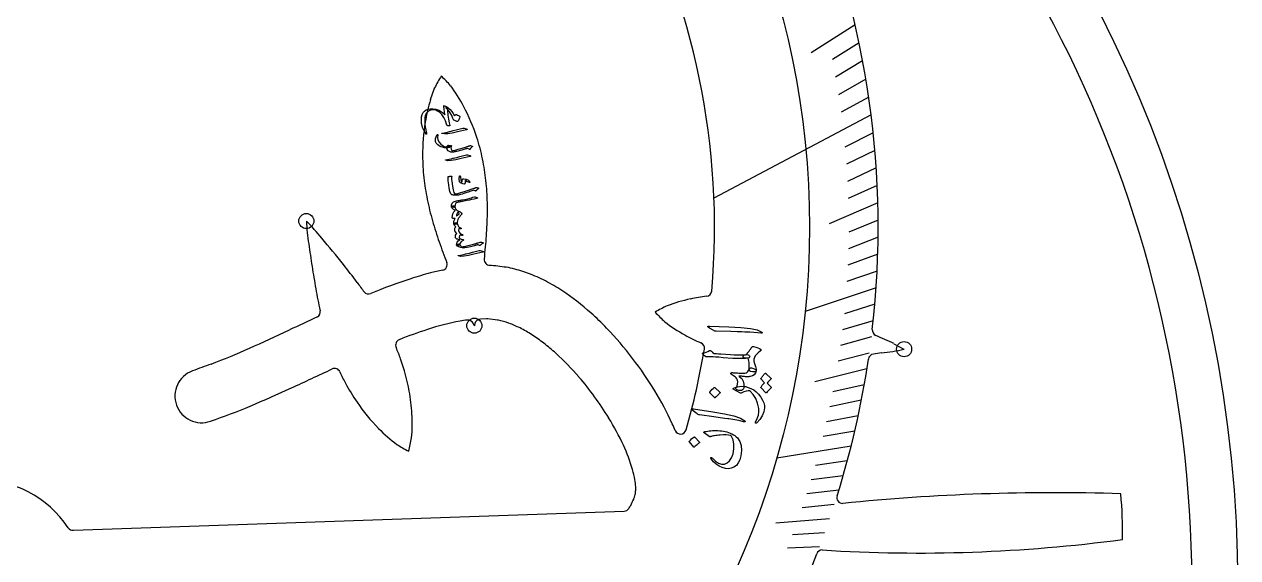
# Model space of a CAD drawing. Header units: millimetres. Extents: x -54 to 54, y -54 to 54.
# Drawn here: x 1.9 to 54, y 1.3 to 24.1 of the extents above; entities that cross this region are included whole.
import ezdxf

# ---------------------------------------------------------------- set-up
doc = ezdxf.new("R2010")
doc.units = ezdxf.units.MM
for name, color, linetype in [('CUT_INNER', 6, 'Continuous'), ('CUT_OUTER', 1, 'Continuous'), ('ENGRAVE', 7, 'Continuous'), ('ENGRAVE_FINE', 8, 'Continuous'), ('TEXT', 5, 'Continuous')]:
    doc.layers.add(name, color=color, linetype=linetype)

msp = doc.modelspace()

# ---------------------------------------------------------------- linework, layer by layer
at = {"layer": 'CUT_INNER'}
for points in [[(19.364, 20.91), (19.535, 21.397), (19.537, 21.402)], [(21.767, 11.5), (21.501, 11.494)], [(22.242, 11.449), (21.814, 11.498)], [(21.262, 11.297), (21.244, 11.214), (21.243, 11.209), (21.24, 11.213), (21.188, 11.314)], [(22.726, 11.316), (22.715, 11.32)], [(39.247, 10.437), (39.678, 10.206), (39.683, 10.203)], [(38.709, 10.038), (38.369, 9.994)], [(48.98, 4.002), (48.981, 3.998)], [(4.037, 2.433), (27.669, 3.259)]]:
    msp.add_lwpolyline(points, dxfattribs=at)
for centre, radius, start, end in [((0, 15.431), 31.549, 355.0236, 127.1695), ((0, 0), 52.036, 316.7585, 62.143), ((0.001, 15.431), 38.568, 353.4774, 51.4393), ((25.706, 18.325), 6.893, 148.6325, 153.4865), ((15.792, 17.605), 5.897, 41.25, 46.9241), ((14.859, 17.487), 6.698, 27.853, 36.7412), ((26.828, 18.654), 7.797, 163.182, 170.5704), ((13.408, 16.693), 8.352, 17.9861, 28.0222), ((27.471, 18.539), 8.451, 170.5172, 180.3007), ((13.047, 16.575), 8.732, 11.773, 17.9876), ((28.061, 18.54), 9.04, 180.2863, 186.2597), ((12.269, 16.417), 9.525, 6.101, 11.7516), ((29.218, 18.671), 10.205, 186.2801, 191.5587), ((10.635, 16.245), 11.168, 1.2559, 6.0839), ((31.414, 19.122), 12.446, 191.5718, 195.9238), ((7.595, 16.181), 14.209, 357.4229, 1.2475), ((22.238, 16.048), 8.211, 182.4606, 189.3477), ((8.264, 9.823), 8.232, 38.6234, 45.502), ((35.383, 20.256), 16.574, 195.9279, 199.227), ((1.889, 16.437), 19.92, 354.6676, 357.423), ((83.141, 24.488), 69.694, 188.06196, 188.86465), ((-32.807, -24.84), 61.974, 38.60866, 39.95893), ((42.39, 22.691), 23.992, 199.2072, 201.4443), ((4.209, 16.11), 17.581, 353.3272, 355.0266), ((21.919, 14.039), 0.25, 173.374, 267.3812), ((56.601, 20.311), 42.828, 188.8145, 190.1097), ((-9.243, -6.031), 31.823, 36.8781, 38.6199), ((21.415, 5.562), 8.17, 100.8385, 104.571), ((19.825, 13.83), 0.25, 282.4479, 20.9027), ((21.901, 12.957), 0.832, 84.5829, 89.5365), ((21.289, 4.992), 8.82, 80.7618, 85.5137), ((20.644, 4.773), 9.16, 72.3892, 76.9975), ((26.117, 20.016), 12.099, 215.0557, 217.4546), ((26.059, -9.871), 24.294, 108.0866, 112.41), ((23.993, -3.937), 18.013, 104.9057, 107.7004), ((22.887, 11.787), 1.796, 67.9147, 72.889), ((21.151, 7.026), 6.862, 62.7322, 69.4286), ((20.478, 5.774), 8.284, 56.9411, 62.5636), ((38.755, 17.123), 24.699, 190.0955, 192.3277), ((16.703, 12.82), 0.25, 220.3388, 292.0934), ((19.307, 4.053), 10.365, 47.9395, 56.7052), ((31.181, 12.716), 0.25, 276.9408, 354.9023), ((32.031, 6.728), 5.897, 115.2392, 120.9133), ((31.887, 5.798), 6.698, 101.8422, 110.7304), ((31.838, 6.459), 6.041, 95.9538, 102.6753), ((229.029, -452.35), 511.129, 114.81578, 114.96396), ((14.381, 11.799), 0.25, 300.159, 11.7739), ((21.507, 11.244), 0.25, 91.3248, 167.8066), ((21.77, 11.069), 0.432, 84.2673, 90.4952), ((17.785, 2.299), 12.687, 43.9637, 48.1428), ((34.073, 16.456), 6.893, 222.6218, 227.4757), ((-30.165, 104.059), 102.689, 293.99472, 295.04591), ((24.415, -5.144), 16.999, 107.7633, 112.0917), ((22.658, 0.631), 10.964, 100.6572, 108.2242), ((21.457, 6.413), 5.061, 95.9454, 99.409), ((20.966, 11.199), 0.25, 27.34, 97.5733), ((22.208, 11.164), 0.287, 76.9824, 83.3089), ((19.983, 2.384), 9.344, 73.0046, 75.8165), ((19.488, 3.155), 8.781, 64.9745, 68.3568), ((19.893, 4.741), 7.178, 57.8753, 62.552), ((16.186, 0.761), 14.906, 37.3514, 43.9496), ((33.497, 16.675), 6.69, 232.392, 241.2217), ((38.568, 11.022), 0.25, 173.4981, 245.8396), ((18.113, 10.374), 0.25, 111.2876, 204.0304), ((18.61, 3.057), 9.288, 52.7822, 56.6936), ((17.079, 1.387), 11.546, 48.4478, 51.7452), ((33.465, 16.458), 6.485, 240.5428, 247.3464), ((30.866, 10.245), 0.25, 350.332, 66.1842), ((22.704, -24.788), 38.917, 64.8435, 66.1086), ((-2.964, 42.89), 35.744, 291.1768, 294.0334), ((12.771, 7.978), 5.604, 18.7773, 24.1666), ((17.155, 1.645), 11.304, 40.6452, 47.8703), ((0.067, 15.416), 31.48, 344.0041, 350.4671), ((38.401, 9.746), 0.25, 97.3264, 173.9531), ((37.82, 18.222), 8.232, 276.1998, 283.0784), ((14.162, -3.322), 13.553, 108.1136, 111.73), ((15.247, 9.125), 0.25, 23.9419, 114.9269), ((9.985, 6.87), 8.6, 10.2781, 19.7913), ((15.564, 0.261), 15.703, 31.2822, 37.4259), ((0.029, 15.425), 38.54, 342.6164, 351.5654), ((9.538, 8.192), 1.145, 110.1177, 289.6935), ((-161.566, 388.716), 418.501, 294.71173, 294.97606), ((20.727, 11.526), 5.734, 203.6491, 209.0874), ((15.638, 0.312), 13.323, 31.4277, 40.7413), ((-10.625, 60.682), 57.406, 292.80538, 294.72827), ((23.413, 12.863), 8.732, 208.1858, 214.4004), ((10.346, 6.936), 8.234, 3.4324, 10.2768), ((17.309, 1.296), 13.675, 24.6732, 31.3727), ((23.099, 12.648), 8.352, 214.399, 224.4351), ((1.215, 32.471), 26.811, 288.9556, 292.8498), ((11.888, 7.004), 6.69, 354.8156, 3.6453), ((21.932, 11.476), 6.698, 224.2658, 233.154), ((17.259, 1.27), 11.44, 24.8515, 31.5702), ((22.773, 3.905), 7.622, 21.6219, 23.9968), ((11.764, 7.608), 6.893, 345.0454, 349.8993), ((30.088, 6.81), 0.25, 202.7933, 344.0039), ((21.07, 11.099), 5.897, 237.6628, 243.3369), ((20.916, 2.935), 7.422, 16.4688, 25.0549), ((21.759, 3.34), 6.5, 11.2573, 15.1489), ((0, 0), 4.59, 33.7003, 150.3644), ((24.559, 4.046), 3.62, 4.0486, 8.9412), ((24.321, 4.431), 3.854, 354.4569, 357.5363), ((27.885, 4.271), 0.287, 358.8238, 6.1408), ((23.037, 5.995), 5.512, 333.1029, 336.2134), ((27.816, 3.882), 0.287, 337.4466, 344.2894), ((24.505, 4.912), 3.754, 342.848, 346.2432), ((27.871, 4.08), 0.286, 347.6599, 355.7293), ((37.047, 3.836), 0.25, 162.6003, 272), ((46.134, -85.534), 89.581, 88.17879, 95.81618), ((34.365, 2.511), 14.691, 358.166, 5.8082), ((27.66, 3.508), 0.25, 272, 326.9279), ((26.565, 4.296), 1.598, 324.6902, 330.2154), ((4.028, 2.683), 0.25, 213.0469, 272), ((36.171, 1.34), 0.25, 92, 158.7305), ((40.319, 67.238), 65.779, 266.37769, 277.62696), ((0.008, 15.426), 38.56, 315.8656, 338.7194)]:
    msp.add_arc(centre, radius, start, end, dxfattribs=at)
at = {"layer": 'CUT_OUTER'}
msp.add_circle((0, 0), 54, dxfattribs=at)
at = {"layer": 'ENGRAVE'}
for points in [[(38.267, 20.248), (31.524, 16.68)], [(38.482, 12.836), (35.437, 11.821)], [(37.41, 6.045), (34.217, 5.529)]]:
    msp.add_lwpolyline(points, dxfattribs=at)
for centre, radius in [((0, 15.431), 35.621), ((14.034, 15.696), 0.324), ((21.243, 11.208), 0.324), ((39.684, 10.203), 0.324)]:
    msp.add_circle(centre, radius, dxfattribs=at)
at = {"layer": 'ENGRAVE_FINE'}
for points in [[(37.579, 24.115), (35.689, 22.903)], [(37.75, 23.336), (36.605, 22.628)], [(37.905, 22.56), (36.746, 21.87)], [(38.042, 21.786), (36.87, 21.115)], [(38.163, 21.015), (36.978, 20.363)], [(38.355, 19.485), (37.147, 18.871)], [(38.428, 18.726), (37.208, 18.131)], [(38.485, 17.971), (37.254, 17.396)], [(38.528, 17.222), (37.285, 16.666)], [(38.555, 16.477), (36.463, 15.583)], [(38.568, 15.737), (37.305, 15.222)], [(38.567, 15.003), (37.294, 14.508)], [(38.552, 14.275), (37.27, 13.8)], [(38.523, 13.553), (37.233, 13.098)], [(38.427, 12.127), (37.12, 11.714)], [(38.36, 11.423), (37.045, 11.031)], [(38.281, 10.726), (36.959, 10.356)], [(38.19, 10.036), (36.861, 9.687)], [(38.087, 9.353), (35.856, 8.805)], [(37.973, 8.677), (36.631, 8.37)], [(37.848, 8.008), (36.501, 7.723)], [(37.712, 7.346), (36.36, 7.083)], [(37.566, 6.692), (36.209, 6.45)], [(37.244, 5.406), (35.877, 5.208)], [(37.068, 4.774), (35.698, 4.598)], [(36.883, 4.15), (35.51, 3.996)], [(36.688, 3.534), (35.313, 3.401)], [(36.486, 2.925), (34.184, 2.741)], [(36.274, 2.325), (34.894, 2.236)], [(36.054, 1.732), (34.673, 1.665)]]:
    msp.add_lwpolyline(points, dxfattribs=at)
at = {"layer": 'TEXT'}
for points in [[(20.092, 20.436), (20.111, 20.233), (20.134, 20.058), (20.159, 19.911), (20.187, 19.792), (20.188, 19.789), (20.188, 19.785), (20.187, 19.783), (20.186, 19.78), (20.184, 19.778), (20.181, 19.777), (20.178, 19.776), (20.174, 19.776), (20.16, 19.777), (20.146, 19.779), (20.134, 19.78), (20.122, 19.781), (20.113, 19.783), (20.104, 19.784), (20.096, 19.786), (20.09, 19.788), (20.079, 19.791), (20.071, 19.796), (20.066, 19.802), (20.062, 19.81), (20.005, 19.987), (19.932, 20.139), (19.844, 20.265), (19.74, 20.364), (19.668, 20.412), (19.595, 20.444), (19.52, 20.459), (19.443, 20.459), (19.326, 20.434), (19.235, 20.383), (19.169, 20.305), (19.129, 20.203), (19.119, 20.151), (19.113, 20.094), (19.111, 20.033), (19.112, 19.967), (19.116, 19.897), (19.123, 19.823), (19.134, 19.744), (19.148, 19.661), (19.154, 19.631), (19.159, 19.602), (19.165, 19.574), (19.171, 19.546), (19.177, 19.518), (19.183, 19.492), (19.19, 19.467), (19.196, 19.442), (19.198, 19.435), (19.196, 19.429), (19.192, 19.425), (19.186, 19.423), (19.178, 19.423), (19.172, 19.424), (19.167, 19.426), (19.164, 19.43), (19.139, 19.472), (19.117, 19.512), (19.096, 19.55), (19.078, 19.585), (19.061, 19.619), (19.047, 19.65), (19.034, 19.679), (19.023, 19.705), (19.015, 19.73), (19.006, 19.755), (18.999, 19.778), (18.993, 19.801), (18.987, 19.824), (18.982, 19.846), (18.979, 19.868), (18.976, 19.89), (18.968, 20.039), (18.977, 20.165), (19.002, 20.268), (19.044, 20.349), (19.101, 20.411), (19.171, 20.459), (19.255, 20.492), (19.351, 20.51), (19.474, 20.51), (19.596, 20.489), (19.717, 20.445), (19.837, 20.38), (19.875, 20.353), (19.911, 20.322), (19.947, 20.287), (19.982, 20.247), (19.934, 20.629), (19.937, 20.639), (19.944, 20.644), (19.954, 20.643), (19.968, 20.638), (19.99, 20.628), (20.009, 20.619), (20.026, 20.61), (20.041, 20.603), (20.053, 20.596), (20.063, 20.591), (20.071, 20.586), (20.077, 20.582), (20.079, 20.572), (20.082, 20.544), (20.087, 20.499), (20.092, 20.436)], [(20.324, 20.088), (20.27, 20.221), (20.207, 20.337), (20.136, 20.435), (20.057, 20.515), (20.045, 20.528), (20.037, 20.54), (20.035, 20.551), (20.036, 20.562), (20.049, 20.577), (20.071, 20.578), (20.1, 20.565), (20.137, 20.539), (20.207, 20.474), (20.273, 20.398), (20.333, 20.311), (20.39, 20.211), (20.43, 20.247), (20.44, 20.254), (20.451, 20.258), (20.462, 20.259), (20.473, 20.258), (20.518, 20.242), (20.556, 20.227), (20.586, 20.213), (20.608, 20.2), (20.619, 20.191), (20.625, 20.182), (20.627, 20.172), (20.624, 20.162), (20.6, 20.102), (20.577, 20.052), (20.555, 20.01), (20.533, 19.978), (20.526, 19.971), (20.516, 19.967), (20.503, 19.966), (20.488, 19.967), (20.464, 19.974), (20.433, 19.987), (20.398, 20.005), (20.356, 20.029), (20.35, 20.035), (20.342, 20.047), (20.334, 20.065), (20.324, 20.088)], [(20.26, 18.906), (20.243, 18.891), (20.222, 18.878), (20.197, 18.866), (20.169, 18.855), (20.138, 18.847), (20.107, 18.84), (20.075, 18.835), (20.042, 18.832), (20.008, 18.832), (19.968, 18.837), (19.922, 18.845), (19.871, 18.858), (19.8, 18.882), (19.736, 18.916), (19.68, 18.958), (19.631, 19.01), (19.61, 19.04), (19.593, 19.071), (19.58, 19.104), (19.57, 19.139), (19.57, 19.183), (19.581, 19.241), (19.606, 19.314), (19.643, 19.401), (19.647, 19.406), (19.651, 19.41), (19.656, 19.412), (19.661, 19.413), (19.666, 19.411), (19.669, 19.408), (19.67, 19.402), (19.67, 19.395), (19.661, 19.282), (19.681, 19.178), (19.729, 19.083), (19.806, 18.995), (19.852, 18.957), (19.902, 18.925), (19.953, 18.898), (20.008, 18.878), (20.017, 18.875), (20.027, 18.875), (20.037, 18.877), (20.048, 18.88), (20.062, 18.887), (20.078, 18.901), (20.096, 18.92), (20.116, 18.947), (20.12, 18.949), (20.124, 18.951), (20.13, 18.952), (20.137, 18.951), (20.254, 18.928), (20.258, 18.927), (20.261, 18.925), (20.263, 18.922), (20.264, 18.92), (20.265, 18.916), (20.264, 18.912), (20.262, 18.909), (20.26, 18.906)], [(20.898, 19.649), (20.929, 19.638), (20.941, 19.627), (20.933, 19.617), (20.907, 19.607), (20.525, 19.52), (20.291, 19.466), (20.102, 19.436), (19.958, 19.429), (19.86, 19.445), (19.852, 19.45), (19.847, 19.454), (19.846, 19.458), (19.849, 19.462), (19.853, 19.465), (19.859, 19.468), (19.866, 19.47), (19.875, 19.471), (19.943, 19.481), (20.015, 19.493), (20.091, 19.51), (20.17, 19.53), (20.191, 19.535), (20.247, 19.549), (20.339, 19.572), (20.466, 19.603), (20.747, 19.676), (20.762, 19.679), (20.776, 19.68), (20.789, 19.679), (20.801, 19.677)], [(21.163, 18.899), (21.163, 18.895), (21.161, 18.892), (21.157, 18.888), (21.152, 18.885), (21.144, 18.88), (21.134, 18.872), (21.122, 18.859), (21.108, 18.844), (21.1, 18.835), (21.093, 18.826), (21.086, 18.818), (21.079, 18.81), (21.073, 18.802), (21.067, 18.794), (21.062, 18.786), (21.057, 18.778), (21.05, 18.77), (21.04, 18.767), (21.028, 18.768), (21.013, 18.773), (20.946, 18.806), (20.925, 18.801), (20.899, 18.795), (20.869, 18.786), (20.834, 18.776), (20.795, 18.765), (20.75, 18.752), (20.7, 18.738), (20.645, 18.723), (20.591, 18.708), (20.541, 18.694), (20.495, 18.683), (20.453, 18.673), (20.415, 18.666), (20.382, 18.66), (20.352, 18.656), (20.327, 18.653), (20.24, 18.656), (20.17, 18.675), (20.117, 18.712), (20.081, 18.767), (20.077, 18.776), (20.073, 18.784), (20.07, 18.793), (20.068, 18.801), (20.067, 18.809), (20.065, 18.817), (20.064, 18.825), (20.064, 18.832), (20.068, 18.854), (20.081, 18.873), (20.104, 18.891), (20.136, 18.907), (20.171, 18.92), (20.202, 18.928), (20.229, 18.931), (20.253, 18.929), (20.258, 18.928), (20.261, 18.926), (20.263, 18.924), (20.264, 18.921), (20.264, 18.917), (20.264, 18.914), (20.262, 18.911), (20.259, 18.908), (20.248, 18.886), (20.242, 18.861), (20.24, 18.834), (20.243, 18.804), (20.25, 18.774), (20.26, 18.748), (20.273, 18.725), (20.288, 18.706), (20.335, 18.714), (20.423, 18.736), (20.551, 18.773), (20.719, 18.823), (20.905, 18.88), (20.93, 18.887), (20.954, 18.895), (20.976, 18.903), (20.996, 18.911), (21.006, 18.915), (21.016, 18.919), (21.024, 18.922), (21.032, 18.924), (21.039, 18.927), (21.044, 18.928), (21.049, 18.93), (21.053, 18.931), (21.061, 18.933), (21.069, 18.934), (21.075, 18.934), (21.082, 18.932), (21.154, 18.909), (21.157, 18.907), (21.16, 18.905), (21.162, 18.902), (21.163, 18.899)], [(21.05, 18.505), (21.081, 18.494), (21.093, 18.483), (21.086, 18.473), (21.059, 18.463), (20.677, 18.376), (20.443, 18.322), (20.254, 18.292), (20.11, 18.285), (20.012, 18.302), (20.004, 18.306), (19.999, 18.31), (19.998, 18.314), (20.001, 18.318), (20.005, 18.321), (20.011, 18.324), (20.018, 18.326), (20.027, 18.328), (20.095, 18.337), (20.167, 18.349), (20.243, 18.366), (20.322, 18.386), (20.343, 18.391), (20.399, 18.405), (20.491, 18.428), (20.618, 18.459), (20.899, 18.532), (20.914, 18.535), (20.928, 18.536), (20.941, 18.535), (20.953, 18.533)], [(21.418, 17.09), (21.402, 17.079), (21.387, 17.067), (21.374, 17.056), (21.361, 17.044), (21.349, 17.032), (21.338, 17.019), (21.328, 17.006), (21.319, 16.992), (21.313, 16.986), (21.306, 16.984), (21.298, 16.984), (21.289, 16.988), (21.238, 17.01), (21.232, 17.012), (21.227, 17.013), (21.224, 17.014), (21.221, 17.014), (21.096, 16.971), (20.984, 16.933), (20.883, 16.9), (20.794, 16.872), (20.717, 16.849), (20.652, 16.832), (20.6, 16.819), (20.559, 16.812), (20.482, 16.802), (20.457, 16.8), (20.432, 16.799), (20.407, 16.8), (20.381, 16.801), (20.356, 16.804), (20.33, 16.808), (20.303, 16.814), (20.277, 16.821), (20.233, 16.864), (20.194, 16.965), (20.159, 17.125), (20.129, 17.344), (20.122, 17.413), (20.117, 17.477), (20.115, 17.536), (20.115, 17.59), (20.117, 17.595), (20.119, 17.599), (20.123, 17.601), (20.128, 17.602), (20.152, 17.607), (20.174, 17.611), (20.194, 17.615), (20.211, 17.618), (20.227, 17.62), (20.241, 17.622), (20.253, 17.623), (20.263, 17.624), (20.269, 17.624), (20.273, 17.622), (20.274, 17.619), (20.273, 17.614), (20.266, 17.575), (20.265, 17.527), (20.267, 17.468), (20.274, 17.399), (20.301, 17.193), (20.332, 17.034), (20.367, 16.92), (20.406, 16.853), (20.454, 16.859), (20.54, 16.881), (20.664, 16.917), (20.826, 16.968), (20.988, 17.02), (21.11, 17.061), (21.193, 17.089), (21.236, 17.104), (21.248, 17.109), (21.259, 17.113), (21.269, 17.117), (21.279, 17.121), (21.288, 17.125), (21.295, 17.128), (21.302, 17.131), (21.308, 17.133), (21.321, 17.138), (21.333, 17.14), (21.345, 17.139), (21.357, 17.137), (21.421, 17.114), (21.425, 17.113), (21.429, 17.11), (21.43, 17.108), (21.43, 17.105), (21.429, 17.101), (21.426, 17.097), (21.423, 17.093), (21.418, 17.09)], [(21.048, 17.363), (21.048, 17.36), (21.047, 17.358), (21.045, 17.355), (21.043, 17.353), (21.04, 17.352), (21.038, 17.352), (21.035, 17.352), (21.032, 17.352), (20.944, 17.374), (20.934, 17.377), (20.927, 17.38), (20.922, 17.384), (20.919, 17.388), (20.911, 17.407), (20.901, 17.423), (20.89, 17.436), (20.878, 17.445), (20.872, 17.447), (20.866, 17.443), (20.861, 17.434), (20.855, 17.42), (20.854, 17.411), (20.852, 17.401), (20.851, 17.391), (20.849, 17.381), (20.849, 17.371), (20.848, 17.36), (20.847, 17.349), (20.847, 17.337), (20.836, 17.295), (20.803, 17.277), (20.75, 17.285), (20.675, 17.317), (20.652, 17.332), (20.634, 17.346), (20.62, 17.361), (20.611, 17.376), (20.605, 17.393), (20.6, 17.417), (20.597, 17.448), (20.595, 17.486), (20.594, 17.506), (20.594, 17.524), (20.595, 17.542), (20.596, 17.559), (20.598, 17.575), (20.6, 17.589), (20.602, 17.603), (20.605, 17.616), (20.608, 17.624), (20.612, 17.63), (20.617, 17.634), (20.623, 17.636), (20.629, 17.636), (20.634, 17.634), (20.637, 17.629), (20.639, 17.622), (20.644, 17.601), (20.648, 17.576), (20.653, 17.548), (20.658, 17.517), (20.667, 17.46), (20.677, 17.415), (20.686, 17.384), (20.696, 17.365), (20.698, 17.363), (20.701, 17.362), (20.704, 17.362), (20.707, 17.363), (20.709, 17.365), (20.711, 17.368), (20.712, 17.372), (20.713, 17.377), (20.718, 17.424), (20.721, 17.444), (20.726, 17.461), (20.733, 17.476), (20.742, 17.488), (20.753, 17.499), (20.765, 17.506), (20.777, 17.509), (20.791, 17.509), (20.884, 17.492), (20.957, 17.462), (21.012, 17.419), (21.048, 17.363)], [(21.371, 16.695), (21.376, 16.693), (21.38, 16.69), (21.382, 16.688), (21.382, 16.685), (21.38, 16.681), (21.375, 16.677), (21.365, 16.673), (21.35, 16.668), (21.234, 16.64), (21.127, 16.615), (21.028, 16.593), (20.937, 16.575), (20.86, 16.561), (20.79, 16.548), (20.729, 16.537), (20.676, 16.526), (20.63, 16.518), (20.593, 16.511), (20.564, 16.506), (20.543, 16.502), (20.48, 16.479), (20.437, 16.442), (20.413, 16.39), (20.409, 16.323), (20.407, 16.305), (20.397, 16.292), (20.38, 16.284), (20.357, 16.283), (20.318, 16.285), (20.291, 16.289), (20.273, 16.296), (20.267, 16.304), (20.267, 16.397), (20.294, 16.469), (20.348, 16.52), (20.43, 16.551), (20.47, 16.559), (20.51, 16.567), (20.55, 16.575), (20.59, 16.583), (20.631, 16.59), (20.671, 16.597), (20.712, 16.604), (20.753, 16.611), (20.83, 16.625), (20.9, 16.638), (20.962, 16.652), (21.016, 16.666), (21.068, 16.68), (21.122, 16.697), (21.181, 16.715), (21.242, 16.734), (21.253, 16.737), (21.264, 16.738), (21.273, 16.738), (21.282, 16.735)], [(20.708, 16.005), (20.71, 16.001), (20.711, 15.997), (20.71, 15.993), (20.707, 15.99), (20.669, 15.954), (20.633, 15.913), (20.599, 15.868), (20.566, 15.818), (20.538, 15.763), (20.519, 15.708), (20.508, 15.65), (20.506, 15.591), (20.505, 15.578), (20.498, 15.567), (20.487, 15.56), (20.471, 15.556), (20.426, 15.552), (20.393, 15.553), (20.372, 15.56), (20.364, 15.572), (20.362, 15.627), (20.369, 15.684), (20.387, 15.744), (20.413, 15.805), (20.374, 15.804), (20.343, 15.805), (20.323, 15.807), (20.312, 15.811), (20.305, 15.817), (20.3, 15.823), (20.297, 15.831), (20.295, 15.839), (20.299, 15.927), (20.32, 16.008), (20.357, 16.084), (20.412, 16.155), (20.414, 16.158), (20.414, 16.161), (20.412, 16.163), (20.409, 16.166), (20.352, 16.198), (20.309, 16.232), (20.281, 16.267), (20.267, 16.304), (20.267, 16.313), (20.271, 16.32), (20.278, 16.326), (20.289, 16.331), (20.321, 16.343), (20.349, 16.349), (20.372, 16.349), (20.39, 16.343), (20.398, 16.339), (20.403, 16.334), (20.407, 16.329), (20.409, 16.323), (20.424, 16.257), (20.446, 16.207), (20.474, 16.172), (20.509, 16.152), (20.577, 16.124), (20.633, 16.09), (20.677, 16.05), (20.708, 16.005)], [(20.646, 15.406), (20.656, 15.402), (20.663, 15.398), (20.669, 15.393), (20.673, 15.387), (20.675, 15.381), (20.675, 15.375), (20.673, 15.369), (20.668, 15.364), (20.662, 15.359), (20.653, 15.357), (20.643, 15.358), (20.632, 15.361), (20.625, 15.363), (20.619, 15.365), (20.613, 15.367), (20.606, 15.369), (20.6, 15.371), (20.593, 15.374), (20.586, 15.376), (20.579, 15.379), (20.569, 15.288), (20.588, 15.216), (20.637, 15.162), (20.717, 15.126), (20.727, 15.123), (20.734, 15.118), (20.74, 15.114), (20.744, 15.109), (20.746, 15.103), (20.746, 15.097), (20.744, 15.091), (20.74, 15.086), (20.735, 15.082), (20.728, 15.079), (20.719, 15.079), (20.709, 15.08), (20.684, 15.085), (20.664, 15.088), (20.648, 15.088), (20.636, 15.087), (20.619, 15.079), (20.607, 15.066), (20.599, 15.046), (20.595, 15.022), (20.595, 14.995), (20.6, 14.973), (20.608, 14.956), (20.621, 14.942), (20.641, 14.931), (20.67, 14.922), (20.709, 14.914), (20.756, 14.908), (20.762, 14.907), (20.766, 14.904), (20.769, 14.899), (20.771, 14.891), (20.771, 14.883), (20.77, 14.876), (20.767, 14.871), (20.761, 14.867), (20.701, 14.828), (20.658, 14.786), (20.633, 14.742), (20.625, 14.695), (20.623, 14.685), (20.615, 14.676), (20.602, 14.669), (20.585, 14.662), (20.566, 14.657), (20.548, 14.654), (20.532, 14.653), (20.517, 14.655), (20.503, 14.658), (20.493, 14.663), (20.486, 14.669), (20.483, 14.676), (20.485, 14.738), (20.508, 14.793), (20.551, 14.843), (20.614, 14.886), (20.618, 14.888), (20.619, 14.89), (20.617, 14.892), (20.613, 14.894), (20.567, 14.903), (20.528, 14.912), (20.497, 14.921), (20.475, 14.93), (20.459, 14.942), (20.446, 14.955), (20.436, 14.97), (20.431, 14.987), (20.427, 15.04), (20.436, 15.088), (20.458, 15.13), (20.492, 15.167), (20.456, 15.195), (20.428, 15.228), (20.41, 15.266), (20.399, 15.309), (20.398, 15.351), (20.404, 15.389), (20.419, 15.422), (20.443, 15.451), (20.412, 15.479), (20.388, 15.508), (20.372, 15.54), (20.364, 15.574), (20.369, 15.588), (20.387, 15.601), (20.419, 15.613), (20.465, 15.624), (20.479, 15.624), (20.491, 15.619), (20.5, 15.609), (20.506, 15.593), (20.527, 15.523), (20.557, 15.469), (20.597, 15.43), (20.646, 15.406)], [(20.59, 15.996), (20.592, 15.998), (20.593, 16), (20.593, 16.004), (20.592, 16.007), (20.583, 16.028), (20.571, 16.046), (20.558, 16.06), (20.544, 16.07), (20.538, 16.072), (20.533, 16.072), (20.529, 16.07), (20.527, 16.066), (20.517, 16.05), (20.508, 16.033), (20.5, 16.016), (20.493, 15.998), (20.487, 15.98), (20.481, 15.96), (20.476, 15.941), (20.472, 15.921), (20.471, 15.915), (20.472, 15.912), (20.472, 15.909), (20.474, 15.907), (20.476, 15.907), (20.478, 15.908), (20.48, 15.909), (20.483, 15.912), (20.493, 15.922), (20.505, 15.932), (20.517, 15.942), (20.53, 15.952), (20.544, 15.963), (20.558, 15.974), (20.574, 15.985), (20.59, 15.996)], [(21.528, 14.791), (21.555, 14.784), (21.576, 14.778), (21.592, 14.774), (21.603, 14.772), (21.609, 14.77), (21.614, 14.767), (21.617, 14.763), (21.619, 14.758), (21.619, 14.752), (21.616, 14.747), (21.612, 14.742), (21.605, 14.739), (21.573, 14.721), (21.545, 14.701), (21.52, 14.679), (21.499, 14.655), (21.492, 14.649), (21.484, 14.646), (21.474, 14.647), (21.463, 14.652), (21.409, 14.68), (21.388, 14.675), (21.366, 14.67), (21.346, 14.665), (21.325, 14.66), (21.305, 14.655), (21.286, 14.649), (21.267, 14.645), (21.248, 14.64), (21.073, 14.594), (20.937, 14.563), (20.838, 14.544), (20.776, 14.54), (20.661, 14.555), (20.574, 14.583), (20.515, 14.624), (20.483, 14.678), (20.483, 14.679), (20.483, 14.681), (20.483, 14.682), (20.482, 14.684), (20.49, 14.695), (20.509, 14.703), (20.541, 14.71), (20.584, 14.715), (20.6, 14.716), (20.613, 14.713), (20.621, 14.707), (20.625, 14.697), (20.638, 14.658), (20.657, 14.626), (20.682, 14.602), (20.712, 14.586), (20.745, 14.592), (20.782, 14.599), (20.824, 14.608), (20.87, 14.619), (20.92, 14.632), (20.974, 14.645), (21.033, 14.661), (21.095, 14.677), (21.156, 14.693), (21.211, 14.707), (21.26, 14.72), (21.303, 14.732), (21.339, 14.742), (21.369, 14.75), (21.393, 14.757), (21.411, 14.761), (21.499, 14.789), (21.508, 14.79), (21.516, 14.791), (21.522, 14.791), (21.528, 14.791)], [(21.596, 14.402), (21.627, 14.39), (21.639, 14.38), (21.631, 14.369), (21.604, 14.36), (21.223, 14.272), (20.988, 14.219), (20.799, 14.189), (20.656, 14.182), (20.558, 14.198), (20.55, 14.202), (20.545, 14.206), (20.544, 14.21), (20.546, 14.214), (20.551, 14.217), (20.556, 14.22), (20.564, 14.222), (20.572, 14.224), (20.641, 14.233), (20.713, 14.246), (20.788, 14.262), (20.868, 14.283), (20.889, 14.287), (20.945, 14.301), (21.037, 14.324), (21.163, 14.355), (21.444, 14.428), (21.459, 14.431), (21.474, 14.432), (21.487, 14.431), (21.499, 14.429)], [(31.328, 11.103), (31.27, 11.142), (31.251, 11.17), (31.272, 11.186), (31.333, 11.191), (32.167, 11.154), (32.68, 11.133), (33.086, 11.09), (33.385, 11.024), (33.578, 10.935), (33.592, 10.922), (33.6, 10.911), (33.6, 10.902), (33.593, 10.895), (33.582, 10.89), (33.569, 10.888), (33.552, 10.887), (33.534, 10.889), (33.388, 10.909), (33.232, 10.923), (33.067, 10.932), (32.892, 10.935), (32.846, 10.937), (32.723, 10.94), (32.522, 10.946), (32.243, 10.953), (31.624, 10.967), (31.591, 10.97), (31.562, 10.976), (31.535, 10.984), (31.512, 10.996)], [(31.824, 10), (32.038, 9.985), (32.229, 9.972), (32.396, 9.963), (32.54, 9.956), (32.66, 9.953), (32.755, 9.952), (32.827, 9.954), (32.874, 9.959), (32.936, 9.967), (32.985, 9.963), (33.022, 9.946), (33.047, 9.916), (33.057, 9.883), (33.053, 9.855), (33.033, 9.833), (32.999, 9.817), (32.875, 9.799), (32.653, 9.796), (32.334, 9.808), (31.916, 9.836), (31.737, 9.852), (31.594, 9.864), (31.487, 9.871), (31.416, 9.875), (31.256, 9.867), (31.228, 9.867), (31.203, 9.87), (31.181, 9.877), (31.163, 9.887), (31.12, 9.922), (31.086, 9.95), (31.062, 9.97), (31.049, 9.982), (31.029, 10.005), (31.024, 10.022), (31.032, 10.034), (31.055, 10.04), (31.118, 10.047), (31.186, 10.066), (31.258, 10.096), (31.334, 10.139), (31.349, 10.147), (31.363, 10.149), (31.377, 10.146), (31.389, 10.137), (31.403, 10.123), (31.417, 10.11), (31.429, 10.098), (31.441, 10.087), (31.451, 10.076), (31.461, 10.066), (31.47, 10.057), (31.477, 10.049), (31.491, 10.037), (31.505, 10.028), (31.519, 10.022), (31.534, 10.02), (31.568, 10.018), (31.627, 10.014), (31.713, 10.008), (31.824, 10)], [(32.779, 9.864), (32.783, 9.904), (32.798, 9.934), (32.825, 9.952), (32.864, 9.96), (32.884, 9.964), (32.904, 9.974), (32.924, 9.99), (32.945, 10.013), (32.957, 10.027), (32.97, 10.043), (32.984, 10.061), (32.999, 10.08), (33.016, 10.101), (33.033, 10.123), (33.05, 10.147), (33.068, 10.173), (33.101, 10.221), (33.128, 10.258), (33.151, 10.286), (33.167, 10.303), (33.181, 10.314), (33.195, 10.32), (33.208, 10.322), (33.221, 10.319), (33.319, 10.289), (33.403, 10.26), (33.472, 10.232), (33.527, 10.205), (33.533, 10.199), (33.537, 10.191), (33.539, 10.181), (33.538, 10.168), (33.535, 10.152), (33.531, 10.14), (33.526, 10.131), (33.521, 10.125), (33.428, 10.051), (33.354, 9.98), (33.297, 9.912), (33.259, 9.846), (33.241, 9.776), (33.242, 9.688), (33.263, 9.583), (33.302, 9.46), (33.321, 9.401), (33.334, 9.35), (33.339, 9.308), (33.337, 9.275), (33.332, 9.259), (33.321, 9.248), (33.306, 9.24), (33.285, 9.235), (33.171, 9.228), (33.092, 9.241), (33.047, 9.275), (33.037, 9.33), (33.04, 9.386), (33.042, 9.443), (33.041, 9.503), (33.037, 9.563), (33.031, 9.626), (33.023, 9.69), (33.011, 9.755), (32.996, 9.821), (32.902, 9.816), (32.835, 9.822), (32.794, 9.838), (32.779, 9.864)], [(32.249, 9.169), (32.258, 9.182), (32.27, 9.191), (32.288, 9.195), (32.309, 9.195), (32.324, 9.194), (32.345, 9.193), (32.371, 9.191), (32.403, 9.188), (32.441, 9.186), (32.484, 9.183), (32.532, 9.18), (32.586, 9.176), (32.688, 9.17), (32.775, 9.171), (32.846, 9.178), (32.9, 9.192), (32.945, 9.213), (32.982, 9.243), (33.013, 9.283), (33.037, 9.33), (33.061, 9.374), (33.092, 9.399), (33.132, 9.405), (33.179, 9.391), (33.251, 9.357), (33.302, 9.327), (33.331, 9.3), (33.338, 9.278), (33.307, 9.181), (33.254, 9.107), (33.179, 9.056), (33.083, 9.028), (33.054, 9.025), (33.023, 9.022), (32.99, 9.021), (32.955, 9.019), (32.919, 9.019), (32.88, 9.021), (32.839, 9.023), (32.796, 9.028), (32.754, 9.033), (32.717, 9.037), (32.685, 9.04), (32.657, 9.043), (32.634, 9.045), (32.617, 9.047), (32.605, 9.048), (32.599, 9.049), (32.596, 9.049), (32.594, 9.049), (32.594, 9.048), (32.594, 9.046), (32.595, 9.044), (32.597, 9.041), (32.601, 9.038), (32.607, 9.034), (32.714, 8.943), (32.782, 8.833), (32.813, 8.705), (32.805, 8.559), (32.785, 8.5), (32.752, 8.458), (32.704, 8.434), (32.641, 8.426), (32.587, 8.431), (32.543, 8.442), (32.508, 8.458), (32.483, 8.481), (32.467, 8.505), (32.461, 8.527), (32.464, 8.547), (32.477, 8.565), (32.492, 8.58), (32.503, 8.593), (32.511, 8.605), (32.515, 8.616), (32.538, 8.711), (32.545, 8.796), (32.536, 8.869), (32.51, 8.932), (32.481, 8.971), (32.432, 9.015), (32.361, 9.065), (32.27, 9.12), (32.256, 9.13), (32.248, 9.141), (32.245, 9.154), (32.249, 9.169)], [(33.543, 8.918), (33.539, 8.923), (33.538, 8.929), (33.539, 8.937), (33.541, 8.946), (33.56, 8.977), (33.58, 9.008), (33.601, 9.036), (33.623, 9.064), (33.646, 9.09), (33.67, 9.116), (33.697, 9.14), (33.724, 9.164), (33.732, 9.168), (33.74, 9.169), (33.748, 9.167), (33.755, 9.162), (33.977, 8.948), (33.98, 8.943), (33.979, 8.936), (33.974, 8.928), (33.965, 8.918), (33.957, 8.912), (33.946, 8.901), (33.932, 8.886), (33.915, 8.867), (33.894, 8.843), (33.87, 8.814), (33.842, 8.781), (33.81, 8.744), (33.98, 8.573), (33.985, 8.566), (33.985, 8.558), (33.98, 8.549), (33.97, 8.539), (33.961, 8.531), (33.948, 8.517), (33.93, 8.499), (33.908, 8.476), (33.882, 8.447), (33.85, 8.413), (33.814, 8.373), (33.773, 8.327), (33.767, 8.323), (33.762, 8.322), (33.757, 8.323), (33.753, 8.328), (33.545, 8.547), (33.541, 8.552), (33.54, 8.558), (33.541, 8.566), (33.544, 8.575), (33.559, 8.602), (33.575, 8.628), (33.592, 8.653), (33.611, 8.676), (33.631, 8.698), (33.651, 8.72), (33.673, 8.74), (33.695, 8.759)], [(31.351, 8.334), (31.348, 8.338), (31.347, 8.345), (31.348, 8.352), (31.351, 8.361), (31.391, 8.417), (31.436, 8.469), (31.485, 8.515), (31.54, 8.558), (31.548, 8.561), (31.555, 8.562), (31.562, 8.56), (31.568, 8.555), (31.786, 8.348), (31.791, 8.341), (31.791, 8.333), (31.786, 8.325), (31.776, 8.316), (31.767, 8.308), (31.754, 8.296), (31.736, 8.279), (31.714, 8.258), (31.687, 8.232), (31.656, 8.201), (31.619, 8.164), (31.578, 8.123), (31.572, 8.117), (31.566, 8.115), (31.561, 8.116), (31.557, 8.121)], [(33.365, 7.042), (33.356, 7.033), (33.346, 7.027), (33.337, 7.023), (33.329, 7.022), (33.322, 7.023), (33.316, 7.027), (33.31, 7.032), (33.305, 7.039), (33.303, 7.046), (33.303, 7.054), (33.305, 7.064), (33.31, 7.074), (33.384, 7.224), (33.432, 7.372), (33.453, 7.517), (33.448, 7.658), (33.399, 7.884), (33.321, 8.085), (33.212, 8.259), (33.075, 8.407), (33.072, 8.409), (33.07, 8.411), (33.068, 8.413), (33.066, 8.414), (33.065, 8.415), (33.063, 8.416), (33.061, 8.417), (33.06, 8.417), (32.991, 8.421), (32.906, 8.405), (32.806, 8.371), (32.691, 8.317), (32.684, 8.316), (32.678, 8.316), (32.674, 8.317), (32.67, 8.318), (32.352, 8.488), (32.342, 8.501), (32.355, 8.518), (32.39, 8.538), (32.448, 8.561), (32.534, 8.587), (32.626, 8.602), (32.724, 8.608), (32.828, 8.603), (32.886, 8.594), (32.956, 8.575), (33.039, 8.546), (33.134, 8.507), (33.234, 8.452), (33.334, 8.374), (33.432, 8.273), (33.53, 8.149), (33.613, 8.02), (33.668, 7.898), (33.696, 7.786), (33.698, 7.683), (33.66, 7.509), (33.593, 7.344), (33.494, 7.188), (33.365, 7.042)], [(30.628, 7.554), (30.575, 7.599), (30.56, 7.629), (30.583, 7.642), (30.643, 7.64), (31.469, 7.509), (31.975, 7.429), (32.373, 7.34), (32.663, 7.24), (32.844, 7.13), (32.858, 7.115), (32.864, 7.103), (32.863, 7.094), (32.855, 7.088), (32.844, 7.085), (32.83, 7.084), (32.814, 7.085), (32.795, 7.089), (32.653, 7.125), (32.5, 7.157), (32.337, 7.185), (32.163, 7.208), (32.118, 7.215), (31.996, 7.232), (31.797, 7.261), (31.521, 7.3), (30.907, 7.384), (30.875, 7.391), (30.846, 7.4), (30.821, 7.412), (30.799, 7.426)], [(30.469, 6.226), (30.466, 6.231), (30.465, 6.237), (30.466, 6.245), (30.47, 6.253), (30.514, 6.306), (30.562, 6.354), (30.615, 6.396), (30.672, 6.434), (30.68, 6.437), (30.688, 6.437), (30.694, 6.435), (30.699, 6.429), (30.903, 6.208), (30.907, 6.201), (30.907, 6.194), (30.901, 6.186), (30.891, 6.178), (30.881, 6.171), (30.867, 6.16), (30.849, 6.145), (30.825, 6.125), (30.797, 6.102), (30.763, 6.073), (30.724, 6.04), (30.681, 6.001), (30.674, 5.996), (30.668, 5.995), (30.663, 5.996), (30.659, 6.001)], [(31.128, 6.665), (31.19, 6.676), (31.255, 6.686), (31.322, 6.694), (31.392, 6.701), (31.464, 6.707), (31.538, 6.709), (31.616, 6.709), (31.697, 6.707), (31.776, 6.703), (31.854, 6.695), (31.93, 6.683), (32.005, 6.668), (32.078, 6.65), (32.15, 6.628), (32.22, 6.602), (32.29, 6.572), (32.361, 6.535), (32.425, 6.494), (32.482, 6.449), (32.531, 6.399), (32.632, 6.247), (32.691, 6.067), (32.706, 5.859), (32.678, 5.624), (32.633, 5.461), (32.569, 5.326), (32.486, 5.219), (32.383, 5.14), (32.269, 5.093), (32.147, 5.075), (32.017, 5.086), (31.879, 5.125), (31.741, 5.19), (31.615, 5.274), (31.501, 5.375), (31.398, 5.496), (31.388, 5.513), (31.384, 5.528), (31.386, 5.54), (31.394, 5.55), (31.408, 5.557), (31.423, 5.556), (31.439, 5.546), (31.458, 5.526), (31.593, 5.396), (31.725, 5.31), (31.854, 5.27), (31.981, 5.276), (32.096, 5.323), (32.194, 5.411), (32.276, 5.539), (32.342, 5.707), (32.383, 5.921), (32.383, 6.123), (32.342, 6.311), (32.259, 6.485), (32.255, 6.489), (32.25, 6.493), (32.242, 6.497), (32.231, 6.5), (32.148, 6.518), (32.047, 6.527), (31.93, 6.527), (31.796, 6.519), (31.727, 6.512), (31.664, 6.505), (31.604, 6.498), (31.55, 6.491), (31.5, 6.482), (31.454, 6.473), (31.414, 6.463), (31.378, 6.453), (31.36, 6.448), (31.344, 6.447), (31.33, 6.45), (31.319, 6.456), (31.104, 6.62), (31.093, 6.633), (31.093, 6.645), (31.105, 6.656), (31.128, 6.665)]]:
    msp.add_lwpolyline(points, close=True, dxfattribs=at)

doc.saveas('drawing.dxf')
